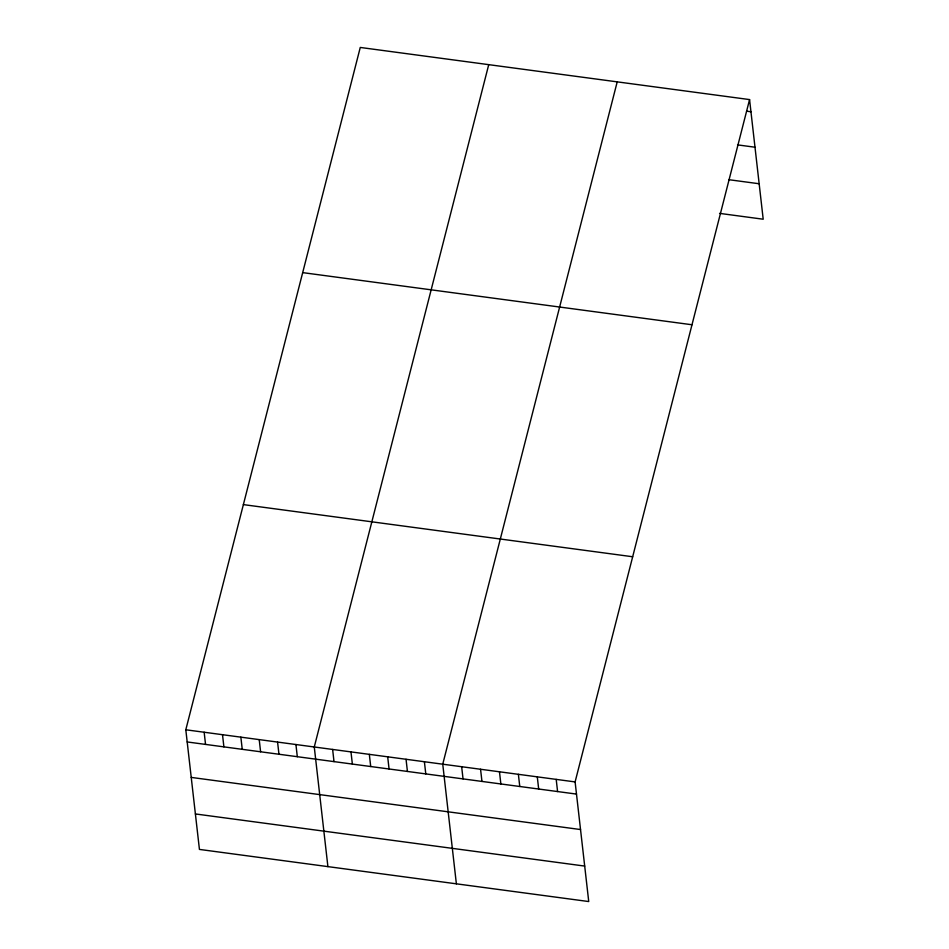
<?xml version="1.0" encoding="UTF-8"?>
<svg xmlns="http://www.w3.org/2000/svg" width="949" height="949" viewBox="0 0 949 949"><rect width="100%" height="100%" fill="white"/><g stroke="black" fill="none" stroke-linecap="round" stroke-linejoin="round"><path stroke-width="1.42" d="M749.568 99.586L575.106 781.917L588.736 901.55L199.432 849.414L185.802 729.781L360.264 47.45L749.568 99.586L763.198 219.219L719.556 213.371M488.735 64.651L314.273 746.982L327.903 866.615M617.206 81.863L442.744 764.194L456.374 883.827M746.59 111.163L750.956 111.757M737.539 144.877L754.989 147.214M728.607 179.669L759.153 183.75M302.695 272.624L691.999 324.76M243.371 504.607L632.675 556.755M185.802 729.781L575.106 781.917M187.19 741.952L576.494 794.088M191.235 777.409L580.539 829.545M195.387 813.945L584.703 866.081M556.197 779.39L557.585 791.549M537.288 776.851L538.676 789.022M518.379 774.325L519.767 786.484M499.471 771.786L500.858 783.957M480.562 769.259L481.95 781.418M461.653 766.721L463.041 778.892M424.393 761.739L425.781 773.898M406.042 759.271L407.429 771.442M387.69 756.816L389.066 768.987M369.327 754.36L370.715 766.531M350.976 751.905L352.364 764.064M332.624 749.449L334.012 761.608M295.922 744.526L297.31 756.697M277.571 742.071L278.959 754.241M259.219 739.615L260.595 751.786M240.856 737.159L242.244 749.319M222.505 734.692L223.893 746.863M204.154 732.237L205.542 744.407"/></g></svg>
